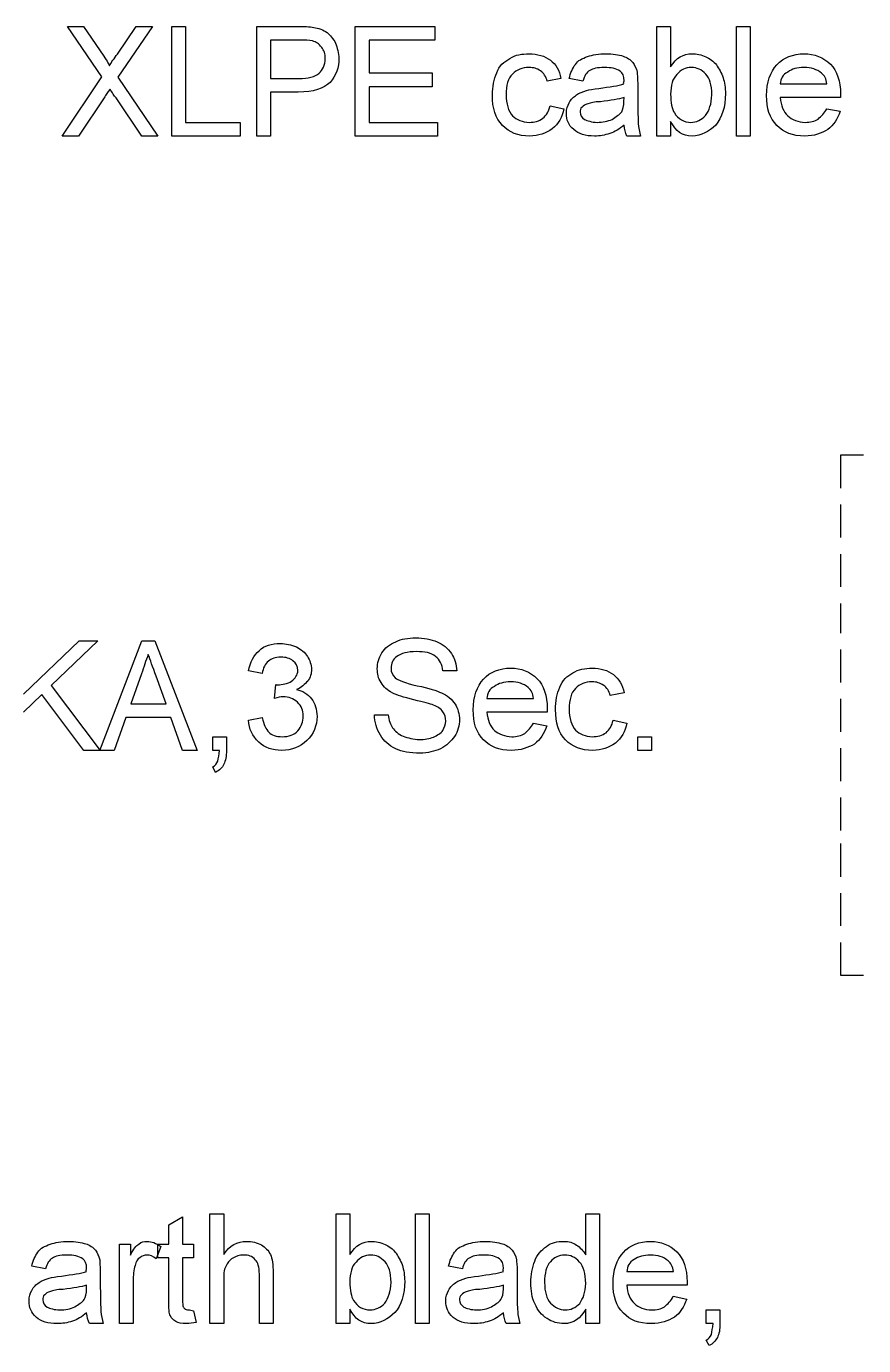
# Model space of a CAD drawing. Header units: millimetres. Extents: x 12 to 286, y 8 to 173.
# Drawn here: x 206.62 to 217.4, y 55.85 to 72.81 of the extents above; entities that cross this region are included whole.
import ezdxf

# ---------------------------------------------------------------- set-up
doc = ezdxf.new("R2010")
doc.units = ezdxf.units.MM
doc.layers.get('0').update_dxf_attribs({"linetype": 'CONTINUOUS'})

msp = doc.modelspace()

# ---------------------------------------------------------------- linework, layer by layer
at = {"color": 0}
for p, q in [((207.593, 72.1625), (207.151, 72.8126)), ((207.151, 72.8126), (207.356, 72.8126)), ((207.356, 72.8126), (207.617, 72.4299)), ((207.793, 72.4574), (208.034, 72.8126)), ((208.245, 72.8126), (207.801, 72.1582)), ((208.034, 72.8126), (208.245, 72.8126)), ((208.492, 71.4015), (208.492, 72.8126)), ((208.492, 72.8126), (208.668, 72.8126)), ((208.668, 72.8126), (208.668, 71.5779)), ((209.586, 71.4015), (209.586, 72.8126)), ((209.586, 72.8126), (210.108, 72.8126)), ((210.855, 71.4015), (210.855, 72.8126)), ((210.855, 72.8126), (211.879, 72.8126)), ((211.879, 72.8126), (211.879, 72.6362)), ((214.735, 71.4015), (214.735, 72.8126)), ((214.735, 72.8126), (214.912, 72.8126)), ((214.912, 72.8126), (214.912, 72.2905)), ((215.76, 71.4015), (215.76, 72.8126)), ((215.76, 72.8126), (215.936, 72.8126)), ((215.936, 72.8126), (215.936, 71.4015)), ((210.126, 72.6362), (209.762, 72.6362)), ((209.762, 72.6362), (209.762, 72.1431)), ((211.879, 72.6362), (211.031, 72.6362)), ((211.031, 72.6362), (211.031, 72.2133)), ((207.081, 71.4015), (207.593, 72.1625)), ((207.801, 72.1582), (208.315, 71.4015)), ((209.762, 72.1431), (210.13, 72.1431)), ((211.031, 72.2133), (211.843, 72.2133)), ((211.843, 72.2133), (211.843, 72.0369)), ((213.501, 72.1431), (213.324, 72.1071)), ((213.783, 72.1071), (213.607, 72.1431)), ((210.12, 71.9667), (209.762, 71.9667)), ((209.762, 71.9667), (209.762, 71.4015)), ((211.843, 72.0369), (211.031, 72.0369)), ((211.031, 72.0369), (211.031, 71.5779)), ((214.489, 72.0743), (214.489, 71.8647)), ((216.323, 72.0729), (216.922, 72.0729)), ((207.631, 71.9046), (207.292, 71.4015)), ((208.11, 71.4015), (207.778, 71.8922)), ((213.36, 71.7903), (213.537, 71.7543)), ((214.311, 71.8481), (214.313, 71.8965)), ((217.099, 71.8965), (216.323, 71.8965)), ((216.921, 71.7543), (217.093, 71.7201)), ((216.921, 71.7543), (216.921, 71.7543)), ((208.668, 71.5779), (209.374, 71.5779)), ((209.374, 71.5779), (209.374, 71.4015)), ((211.031, 71.5779), (211.913, 71.5779)), ((211.913, 71.5779), (211.913, 71.4015)), ((214.313, 71.5437), (214.313, 71.5437)), ((214.912, 71.5892), (214.912, 71.4015)), ((207.292, 71.4015), (207.081, 71.4015)), ((208.315, 71.4015), (208.11, 71.4015)), ((209.374, 71.4015), (208.492, 71.4015)), ((209.762, 71.4015), (209.586, 71.4015)), ((211.913, 71.4015), (210.855, 71.4015)), ((214.525, 71.4015), (214.348, 71.4015)), ((214.912, 71.4015), (214.735, 71.4015)), ((215.936, 71.4015), (215.76, 71.4015)), ((217.099, 67.2966), (217.099, 66.8722)), ((217.395, 67.2966), (217.099, 67.2966)), ((217.099, 66.6612), (217.099, 66.2383)), ((217.099, 66.0259), (217.099, 65.6029)), ((217.099, 65.3905), (217.099, 65.0102)), ((206.587, 64.225), (207.3, 64.9111)), ((207.54, 64.9111), (206.943, 64.3364)), ((207.3, 64.9111), (207.54, 64.9111)), ((207.566, 63.5), (208.107, 64.9111)), ((208.107, 64.9111), (208.277, 64.9111)), ((208.277, 64.9111), (208.818, 63.5)), ((217.099, 64.7982), (217.099, 64.3749)), ((208.103, 64.4853), (207.965, 64.0994)), ((209.656, 64.4881), (209.48, 64.5223)), ((212.16, 64.5223), (211.983, 64.5223)), ((206.943, 64.3364), (207.574, 63.5)), ((208.419, 64.0994), (208.293, 64.4536)), ((209.813, 64.1696), (209.831, 64.346)), ((206.82, 64.2193), (206.587, 63.9932)), ((207.363, 63.5), (206.82, 64.2193)), ((212.549, 64.1696), (213.148, 64.1696)), ((214.313, 64.2415), (214.136, 64.2056)), ((217.099, 64.1629), (217.099, 63.7399)), ((207.965, 64.0994), (208.419, 64.0994)), ((213.323, 63.9932), (212.549, 63.9932)), ((207.902, 63.923), (207.75, 63.5)), ((208.481, 63.923), (207.902, 63.923)), ((208.632, 63.5), (208.481, 63.923)), ((209.48, 63.8888), (209.656, 63.923)), ((211.102, 63.959), (211.278, 63.959)), ((213.147, 63.8528), (213.319, 63.8168)), ((213.147, 63.8528), (213.147, 63.8528)), ((214.172, 63.8888), (214.348, 63.8528)), ((209.021, 63.5), (209.021, 63.6764)), ((209.021, 63.6764), (209.197, 63.6764)), ((209.197, 63.6764), (209.197, 63.5)), ((214.489, 63.5), (214.489, 63.6764)), ((214.489, 63.6764), (214.665, 63.6764)), ((214.665, 63.6764), (214.665, 63.5)), ((207.574, 63.5), (207.363, 63.5)), ((207.75, 63.5), (207.566, 63.5)), ((208.818, 63.5), (208.632, 63.5)), ((209.108, 63.5), (209.021, 63.5)), ((214.665, 63.5), (214.489, 63.5)), ((217.099, 63.5275), (217.099, 63.1045)), ((209.057, 63.2174), (209.021, 63.2876)), ((217.099, 62.8936), (217.099, 62.4692)), ((217.099, 62.3013), (217.099, 61.8765)), ((217.099, 61.6659), (217.099, 61.2429)), ((217.099, 61.0306), (217.099, 60.6076)), ((217.099, 60.6076), (217.395, 60.6076)), ((208.985, 56.1277), (208.985, 57.5388)), ((208.985, 57.5388), (209.161, 57.5388)), ((209.161, 57.5388), (209.161, 57.0191)), ((210.608, 56.1277), (210.608, 57.5388)), ((210.608, 57.5388), (210.785, 57.5388)), ((210.785, 57.5388), (210.785, 57.0149)), ((211.631, 56.1277), (211.631, 57.5388)), ((211.631, 57.5388), (211.807, 57.5388)), ((211.807, 57.5388), (211.807, 56.1277)), ((213.819, 57.0121), (213.819, 57.5388)), ((213.819, 57.5388), (213.996, 57.5388)), ((213.996, 57.5388), (213.996, 56.1277)), ((208.456, 57.3994), (208.632, 57.5014)), ((208.456, 57.15), (208.456, 57.3994)), ((208.632, 57.5014), (208.632, 57.15)), ((207.822, 56.1277), (207.822, 57.15)), ((207.822, 57.15), (207.963, 57.15)), ((207.963, 57.15), (207.963, 57.0096)), ((208.351, 57.1197), (208.293, 56.9599)), ((208.315, 56.9736), (208.315, 57.15)), ((208.315, 57.15), (208.456, 57.15)), ((208.632, 57.15), (208.774, 57.15)), ((208.774, 57.15), (208.774, 56.9736)), ((206.868, 56.8332), (206.692, 56.8674)), ((208.456, 56.9736), (208.315, 56.9736)), ((208.456, 56.4212), (208.456, 56.9736)), ((208.774, 56.9736), (208.632, 56.9736)), ((208.632, 56.9736), (208.632, 56.4321)), ((212.232, 56.8332), (212.055, 56.8674)), ((207.574, 56.7986), (207.574, 56.5891)), ((207.998, 56.672), (207.998, 56.1277)), ((209.161, 56.6773), (209.161, 56.1277)), ((209.62, 56.1277), (209.62, 56.7641)), ((209.797, 56.7835), (209.797, 56.1277)), ((212.937, 56.7986), (212.937, 56.5891)), ((214.348, 56.7972), (214.948, 56.7972)), ((207.397, 56.5725), (207.397, 56.6208)), ((212.76, 56.5725), (212.761, 56.6208)), ((215.123, 56.6208), (214.348, 56.6208)), ((214.945, 56.4804), (215.119, 56.4444)), ((214.945, 56.4804), (214.945, 56.4804)), ((207.397, 56.2681), (207.397, 56.2681)), ((208.774, 56.2942), (208.808, 56.1439)), ((210.785, 56.3136), (210.785, 56.1277)), ((212.761, 56.2681), (212.761, 56.2681)), ((213.819, 56.1277), (213.819, 56.315)), ((215.371, 56.1277), (215.371, 56.304)), ((215.371, 56.304), (215.547, 56.304)), ((215.547, 56.304), (215.547, 56.1277)), ((207.61, 56.1277), (207.433, 56.1277)), ((207.998, 56.1277), (207.822, 56.1277)), ((209.161, 56.1277), (208.985, 56.1277)), ((209.797, 56.1277), (209.62, 56.1277)), ((210.785, 56.1277), (210.608, 56.1277)), ((211.807, 56.1277), (211.631, 56.1277)), ((212.972, 56.1277), (212.795, 56.1277)), ((213.996, 56.1277), (213.819, 56.1277)), ((215.458, 56.1277), (215.371, 56.1277)), ((215.407, 55.8451), (215.371, 55.9153))]:
    msp.add_line(p, q, dxfattribs=at)
for points in [[(210.108, 72.8126), (210.191, 72.8126), (210.271, 72.8087), (210.319, 72.7989)], [(210.319, 72.7989), (210.378, 72.7922), (210.444, 72.7661), (210.491, 72.7329)], [(210.302, 72.6253), (210.266, 72.6362), (210.213, 72.6362), (210.126, 72.6362)], [(210.422, 72.5428), (210.384, 72.5921), (210.352, 72.6115), (210.302, 72.6253)], [(210.491, 72.7329), (210.528, 72.704), (210.572, 72.6542), (210.601, 72.595)], [(207.69, 72.3043), (207.717, 72.354), (207.754, 72.4006), (207.793, 72.4574)], [(210.468, 72.3953), (210.468, 72.4627), (210.453, 72.5029), (210.422, 72.5428)], [(210.601, 72.595), (210.619, 72.5385), (210.644, 72.4711), (210.644, 72.4006)], [(212.844, 72.3995), (212.914, 72.4489), (213.001, 72.4598), (213.089, 72.4598)], [(213.089, 72.4598), (213.198, 72.4598), (213.293, 72.4323), (213.365, 72.3773)], [(213.843, 72.4242), (213.903, 72.4489), (213.991, 72.4598), (214.081, 72.4598)], [(214.081, 72.4598), (214.166, 72.4598), (214.245, 72.4503), (214.3, 72.4285)], [(214.912, 72.2905), (214.985, 72.4133), (215.077, 72.4598), (215.189, 72.4598)], [(215.189, 72.4598), (215.241, 72.4598), (215.31, 72.4475), (215.365, 72.4228)], [(216.28, 72.3194), (216.362, 72.4133), (216.487, 72.4598), (216.629, 72.4598)], [(216.629, 72.4598), (216.76, 72.4598), (216.88, 72.4147), (216.968, 72.3251)], [(207.617, 72.4299), (207.665, 72.365), (207.692, 72.3124), (207.69, 72.3043)], [(210.391, 72.2094), (210.432, 72.2545), (210.468, 72.3152), (210.468, 72.3953)], [(210.644, 72.4006), (210.644, 72.2877), (210.606, 72.1762), (210.53, 72.0919)], [(212.674, 72.2147), (212.704, 72.3085), (212.768, 72.3579), (212.844, 72.3995)], [(213.092, 72.2835), (212.999, 72.2835), (212.933, 72.2559), (212.878, 72.1995)], [(213.239, 72.2394), (213.192, 72.2725), (213.149, 72.2835), (213.092, 72.2835)], [(213.365, 72.3773), (213.433, 72.3265), (213.482, 72.245), (213.501, 72.1431)], [(213.607, 72.1431), (213.624, 72.2161), (213.648, 72.2753), (213.686, 72.3209)], [(213.686, 72.3209), (213.718, 72.3773), (213.774, 72.3995), (213.843, 72.4242)], [(214.059, 72.2835), (213.965, 72.2835), (213.911, 72.2711), (213.873, 72.245)], [(214.261, 72.2355), (214.209, 72.2725), (214.148, 72.2835), (214.059, 72.2835)], [(214.3, 72.4285), (214.348, 72.4172), (214.398, 72.3801), (214.424, 72.3484)], [(214.424, 72.3484), (214.449, 72.318), (214.469, 72.2739), (214.481, 72.2256)], [(215.181, 72.2835), (215.101, 72.2835), (215.044, 72.2545), (214.992, 72.1953)], [(215.365, 72.1981), (215.305, 72.2602), (215.252, 72.2835), (215.181, 72.2835)], [(215.365, 72.4228), (215.411, 72.3981), (215.467, 72.3621), (215.502, 72.3166)], [(215.502, 72.3166), (215.529, 72.2725), (215.567, 72.2175), (215.587, 72.1526)], [(216.147, 71.9226), (216.147, 72.0961), (216.192, 72.2256), (216.28, 72.3194)], [(216.629, 72.2835), (216.538, 72.2835), (216.475, 72.2644), (216.418, 72.2256)], [(216.854, 72.2119), (216.796, 72.2602), (216.721, 72.2835), (216.629, 72.2835)], [(216.968, 72.3251), (217.052, 72.2436), (217.099, 72.106), (217.099, 71.942)], [(210.13, 72.1431), (210.247, 72.1431), (210.338, 72.1653), (210.391, 72.2094)], [(212.619, 71.9282), (212.619, 72.0383), (212.638, 72.1335), (212.674, 72.2147)], [(212.878, 72.1995), (212.819, 72.1473), (212.795, 72.0535), (212.795, 71.9321)], [(213.324, 72.1071), (213.308, 72.1663), (213.28, 72.2104), (213.239, 72.2394)], [(213.873, 72.245), (213.826, 72.2203), (213.803, 72.1734), (213.783, 72.1071)], [(214.313, 72.1099), (214.313, 72.1801), (214.296, 72.2104), (214.261, 72.2355)], [(214.481, 72.2256), (214.477, 72.2023), (214.489, 72.1445), (214.489, 72.0743)], [(214.992, 72.1953), (214.936, 72.1416), (214.912, 72.0506), (214.912, 71.9391)], [(215.441, 71.9321), (215.441, 72.0644), (215.416, 72.1416), (215.365, 72.1981)], [(215.587, 72.1526), (215.607, 72.0975), (215.617, 72.0203), (215.617, 71.9473)], [(216.418, 72.2256), (216.353, 72.1953), (216.33, 72.136), (216.323, 72.0729)], [(216.922, 72.0729), (216.916, 72.1349), (216.892, 72.1815), (216.854, 72.2119)], [(207.699, 72.0065), (207.661, 71.9681), (207.644, 71.924), (207.631, 71.9046)], [(207.778, 71.8922), (207.749, 71.9212), (207.732, 71.9586), (207.699, 72.0065)], [(210.53, 72.0919), (210.446, 72.0136), (210.318, 71.9667), (210.12, 71.9667)], [(213.701, 71.9307), (213.731, 71.9557), (213.782, 71.9737), (213.83, 71.9875)], [(213.83, 71.9875), (213.862, 72.0012), (213.918, 72.0037), (213.99, 72.0136)], [(213.99, 72.0136), (214.125, 72.0369), (214.242, 72.0492), (214.311, 72.0729)], [(214.311, 72.0729), (214.3, 72.0919), (214.313, 72.1046), (214.313, 72.1099)], [(215.617, 71.9473), (215.617, 71.7793), (215.575, 71.6386), (215.492, 71.5437)], [(212.75, 71.538), (212.655, 71.6305), (212.619, 71.7585), (212.619, 71.9282)], [(212.795, 71.9321), (212.795, 71.8206), (212.823, 71.7187), (212.878, 71.6622)], [(213.269, 71.6305), (213.312, 71.6717), (213.347, 71.7187), (213.36, 71.7903)], [(213.571, 71.694), (213.571, 71.7532), (213.584, 71.7889), (213.607, 71.8301)], [(213.607, 71.8301), (213.63, 71.8827), (213.662, 71.9046), (213.701, 71.9307)], [(213.847, 71.8164), (213.806, 71.8097), (213.791, 71.7917), (213.774, 71.7723)], [(214.009, 71.8439), (213.928, 71.8414), (213.879, 71.8273), (213.847, 71.8164)], [(214.313, 71.8965), (214.245, 71.8757), (214.144, 71.8591), (214.009, 71.8439)], [(214.282, 71.7144), (214.3, 71.7462), (214.311, 71.7889), (214.311, 71.8481)], [(214.489, 71.8647), (214.489, 71.7282), (214.492, 71.6167), (214.496, 71.5617)], [(214.912, 71.9391), (214.912, 71.8372), (214.928, 71.7476), (214.96, 71.6993)], [(215.361, 71.6675), (215.407, 71.7324), (215.441, 71.815), (215.441, 71.9321)], [(216.28, 71.5395), (216.183, 71.6319), (216.147, 71.7571), (216.147, 71.9226)], [(216.323, 71.8965), (216.33, 71.7931), (216.363, 71.7144), (216.421, 71.6608)], [(217.099, 71.942), (217.099, 71.9406), (217.099, 71.9155), (217.099, 71.8965)], [(212.878, 71.6622), (212.929, 71.6139), (213.005, 71.5779), (213.093, 71.5779)], [(213.093, 71.5779), (213.158, 71.5779), (213.222, 71.5959), (213.269, 71.6305)], [(213.537, 71.7543), (213.517, 71.6456), (213.468, 71.5589), (213.389, 71.4954)], [(213.666, 71.4844), (213.595, 71.5465), (213.571, 71.6082), (213.571, 71.694)], [(213.774, 71.7723), (213.747, 71.7585), (213.747, 71.731), (213.747, 71.7077)], [(213.747, 71.7077), (213.747, 71.6746), (213.767, 71.64), (213.804, 71.6153)], [(213.804, 71.6153), (213.834, 71.6015), (213.896, 71.5779), (213.968, 71.5779)], [(213.968, 71.5779), (214.037, 71.5779), (214.103, 71.592), (214.158, 71.6167)], [(214.158, 71.6167), (214.206, 71.6538), (214.256, 71.676), (214.282, 71.7144)], [(214.96, 71.6993), (215.009, 71.6248), (215.084, 71.5779), (215.173, 71.5779)], [(215.173, 71.5779), (215.241, 71.5779), (215.309, 71.6082), (215.361, 71.6675)], [(216.421, 71.6608), (216.472, 71.6139), (216.554, 71.5779), (216.643, 71.5779)], [(216.643, 71.5779), (216.708, 71.5779), (216.764, 71.592), (216.811, 71.6209)], [(216.811, 71.6209), (216.847, 71.658), (216.893, 71.694), (216.921, 71.7543)], [(217.093, 71.7201), (217.055, 71.6195), (217.012, 71.5409), (216.935, 71.4858)], [(213.099, 71.4015), (212.947, 71.4015), (212.838, 71.447), (212.75, 71.538)], [(213.389, 71.4954), (213.301, 71.4375), (213.213, 71.4015), (213.099, 71.4015)], [(213.934, 71.4015), (213.815, 71.4015), (213.728, 71.4294), (213.666, 71.4844)], [(214.13, 71.4347), (214.059, 71.4142), (214.004, 71.4015), (213.934, 71.4015)], [(214.313, 71.5437), (214.253, 71.4911), (214.193, 71.4555), (214.13, 71.4347)], [(214.348, 71.4015), (214.329, 71.4417), (214.318, 71.4897), (214.313, 71.5437)], [(214.496, 71.5617), (214.498, 71.5119), (214.51, 71.4527), (214.525, 71.4015)], [(215.189, 71.4015), (215.061, 71.4015), (214.98, 71.465), (214.912, 71.5892)], [(215.492, 71.5437), (215.403, 71.4608), (215.306, 71.4015), (215.189, 71.4015)], [(216.639, 71.4015), (216.478, 71.4015), (216.368, 71.447), (216.28, 71.5395)], [(216.935, 71.4858), (216.854, 71.4375), (216.76, 71.4015), (216.639, 71.4015)], [(209.619, 64.7831), (209.681, 64.8518), (209.783, 64.8751), (209.89, 64.8751)], [(209.89, 64.8751), (209.958, 64.8751), (210.034, 64.86), (210.097, 64.831)], [(210.097, 64.831), (210.154, 64.8035), (210.207, 64.7594), (210.24, 64.7072)], [(211.198, 64.7541), (211.23, 64.8215), (211.297, 64.8642), (211.375, 64.8974)], [(211.375, 64.8974), (211.443, 64.9344), (211.537, 64.9471), (211.632, 64.9471)], [(211.632, 64.9471), (211.735, 64.9471), (211.828, 64.9291), (211.908, 64.8959)], [(211.908, 64.8959), (211.978, 64.867), (212.048, 64.812), (212.091, 64.7457)], [(208.191, 64.7347), (208.158, 64.6561), (208.135, 64.5735), (208.103, 64.4853)], [(208.293, 64.4536), (208.246, 64.5816), (208.218, 64.6645), (208.191, 64.7347)], [(209.48, 64.5223), (209.5, 64.6356), (209.547, 64.7224), (209.619, 64.7831)], [(209.737, 64.6465), (209.692, 64.6162), (209.669, 64.5583), (209.656, 64.4881)], [(209.897, 64.6987), (209.823, 64.6987), (209.78, 64.6825), (209.737, 64.6465)], [(210.053, 64.6508), (210.01, 64.6878), (209.961, 64.6987), (209.897, 64.6987)], [(210.115, 64.528), (210.115, 64.5873), (210.094, 64.619), (210.053, 64.6508)], [(210.24, 64.7072), (210.266, 64.6645), (210.292, 64.601), (210.292, 64.5418)], [(211.138, 64.5502), (211.138, 64.6257), (211.158, 64.6906), (211.198, 64.7541)], [(211.391, 64.7072), (211.337, 64.6755), (211.314, 64.6162), (211.314, 64.5569)], [(211.639, 64.7707), (211.523, 64.7707), (211.443, 64.7485), (211.391, 64.7072)], [(211.886, 64.7072), (211.828, 64.758), (211.748, 64.7707), (211.639, 64.7707)], [(211.983, 64.5223), (211.974, 64.6053), (211.942, 64.6659), (211.886, 64.7072)], [(212.091, 64.7457), (212.134, 64.6878), (212.157, 64.6067), (212.16, 64.5223)], [(210.035, 64.3901), (210.079, 64.4289), (210.115, 64.4659), (210.115, 64.528)], [(210.292, 64.5418), (210.292, 64.4924), (210.275, 64.4356), (210.243, 64.3901)], [(211.187, 64.3724), (211.148, 64.4289), (211.138, 64.4839), (211.138, 64.5502)], [(211.314, 64.5569), (211.314, 64.5072), (211.332, 64.4645), (211.369, 64.4331)], [(212.506, 64.4179), (212.586, 64.5114), (212.713, 64.5583), (212.854, 64.5583)], [(212.854, 64.5583), (212.984, 64.5583), (213.105, 64.5128), (213.193, 64.4218)], [(213.486, 64.3132), (213.516, 64.4052), (213.579, 64.4564), (213.654, 64.4962)], [(213.654, 64.4962), (213.725, 64.546), (213.811, 64.5583), (213.9, 64.5583)], [(213.9, 64.5583), (214.009, 64.5583), (214.104, 64.5308), (214.175, 64.4758)], [(209.831, 64.346), (209.831, 64.346), (209.851, 64.3449), (209.856, 64.3449)], [(209.856, 64.3449), (209.914, 64.346), (209.983, 64.3601), (210.035, 64.3901)], [(210.243, 64.3901), (210.203, 64.3544), (210.163, 64.3089), (210.1, 64.2828)], [(211.336, 64.2387), (211.262, 64.2744), (211.219, 64.3184), (211.187, 64.3724)], [(211.369, 64.4331), (211.398, 64.4066), (211.498, 64.3654), (211.651, 64.3322)], [(211.651, 64.3322), (211.798, 64.3019), (211.908, 64.2676), (211.963, 64.2415)], [(212.372, 64.0211), (212.372, 64.1932), (212.418, 64.3227), (212.506, 64.4179)], [(212.644, 64.3241), (212.579, 64.2938), (212.556, 64.2345), (212.549, 64.1696)], [(212.854, 64.3819), (212.762, 64.3819), (212.7, 64.3625), (212.644, 64.3241)], [(213.079, 64.3103), (213.021, 64.3587), (212.947, 64.3819), (212.854, 64.3819)], [(213.148, 64.1696), (213.14, 64.2317), (213.118, 64.2786), (213.079, 64.3103)], [(213.193, 64.4218), (213.277, 64.3421), (213.324, 64.2041), (213.324, 64.0387)], [(213.431, 64.0249), (213.431, 64.1368), (213.449, 64.2303), (213.486, 64.3132)], [(213.903, 64.3819), (213.811, 64.3819), (213.743, 64.3544), (213.689, 64.2966)], [(214.051, 64.3364), (214.002, 64.3696), (213.961, 64.3819), (213.903, 64.3819)], [(214.136, 64.2056), (214.12, 64.2634), (214.091, 64.3075), (214.051, 64.3364)], [(214.175, 64.4758), (214.245, 64.4246), (214.292, 64.3421), (214.313, 64.2415)], [(209.927, 64.189), (209.889, 64.1946), (209.859, 64.1823), (209.813, 64.1696)], [(210.112, 64.1188), (210.053, 64.171), (210.002, 64.189), (209.927, 64.189)], [(210.1, 64.2828), (210.174, 64.2729), (210.246, 64.2235), (210.292, 64.1629)], [(210.292, 64.1629), (210.338, 64.105), (210.362, 64.0278), (210.362, 63.9382)], [(211.607, 64.1491), (211.474, 64.1876), (211.387, 64.2098), (211.336, 64.2387)], [(211.86, 64.0814), (211.817, 64.1022), (211.738, 64.1188), (211.607, 64.1491)], [(211.963, 64.2415), (212.037, 64.2151), (212.101, 64.1544), (212.139, 64.0955)], [(213.689, 64.2966), (213.63, 64.2454), (213.607, 64.1519), (213.607, 64.0306)], [(210.185, 63.941), (210.185, 64.0182), (210.16, 64.0719), (210.112, 64.1188)], [(211.983, 63.996), (211.949, 64.0401), (211.919, 64.0581), (211.86, 64.0814)], [(212.019, 63.8775), (212.019, 63.9258), (212.007, 63.9618), (211.983, 63.996)], [(212.139, 64.0955), (212.173, 64.0387), (212.196, 63.9685), (212.196, 63.8926)], [(212.506, 63.6365), (212.408, 63.7286), (212.372, 63.8556), (212.372, 64.0211)], [(212.549, 63.9932), (212.556, 63.8912), (212.587, 63.8129), (212.646, 63.7575)], [(213.324, 64.0387), (213.324, 64.0373), (213.324, 64.014), (213.323, 63.9932)], [(213.561, 63.6351), (213.467, 63.7286), (213.431, 63.857), (213.431, 64.0249)], [(213.607, 64.0306), (213.607, 63.9177), (213.634, 63.8168), (213.689, 63.7604)], [(209.613, 63.6076), (209.525, 63.6901), (209.491, 63.7727), (209.48, 63.8888)], [(209.656, 63.923), (209.674, 63.8362), (209.703, 63.7727), (209.742, 63.7342)], [(210.115, 63.7522), (210.162, 63.8129), (210.185, 63.8665), (210.185, 63.941)], [(210.362, 63.9382), (210.362, 63.8224), (210.319, 63.7124), (210.232, 63.6266)], [(211.177, 63.6958), (211.128, 63.7783), (211.104, 63.8609), (211.102, 63.959)], [(211.278, 63.959), (211.286, 63.8898), (211.306, 63.8334), (211.335, 63.7893)], [(211.981, 63.7565), (211.996, 63.8016), (212.019, 63.8334), (212.019, 63.8775)], [(212.196, 63.8926), (212.196, 63.8267), (212.175, 63.7452), (212.132, 63.6778)], [(213.037, 63.7177), (213.072, 63.7565), (213.119, 63.7907), (213.147, 63.8528)], [(213.319, 63.8168), (213.28, 63.7163), (213.238, 63.6393), (213.16, 63.5825)], [(214.081, 63.7286), (214.124, 63.7688), (214.158, 63.8157), (214.172, 63.8888)], [(214.348, 63.8528), (214.329, 63.7427), (214.279, 63.6556), (214.201, 63.5938)], [(209.742, 63.7342), (209.775, 63.6997), (209.838, 63.6764), (209.914, 63.6764)], [(209.914, 63.6764), (209.998, 63.6764), (210.068, 63.7011), (210.115, 63.7522)], [(211.375, 63.5222), (211.282, 63.5649), (211.226, 63.6199), (211.177, 63.6958)], [(211.335, 63.7893), (211.357, 63.7551), (211.41, 63.7095), (211.471, 63.682)], [(211.471, 63.682), (211.527, 63.664), (211.603, 63.6404), (211.682, 63.6404)], [(211.682, 63.6404), (211.745, 63.6404), (211.81, 63.6517), (211.862, 63.6722)], [(211.862, 63.6722), (211.909, 63.6944), (211.955, 63.7205), (211.981, 63.7565)], [(212.132, 63.6778), (212.088, 63.6214), (212.03, 63.5579), (211.952, 63.5208)], [(212.864, 63.5), (212.702, 63.5), (212.594, 63.5455), (212.506, 63.6365)], [(212.646, 63.7575), (212.697, 63.7124), (212.78, 63.6764), (212.868, 63.6764)], [(212.868, 63.6764), (212.933, 63.6764), (212.99, 63.6901), (213.037, 63.7177)], [(213.91, 63.5), (213.759, 63.5), (213.65, 63.5455), (213.561, 63.6351)], [(213.689, 63.7604), (213.741, 63.7124), (213.815, 63.6764), (213.903, 63.6764)], [(213.903, 63.6764), (213.969, 63.6764), (214.034, 63.6944), (214.081, 63.7286)], [(209.086, 63.3621), (209.09, 63.4047), (209.106, 63.4393), (209.108, 63.5)], [(209.197, 63.5), (209.197, 63.427), (209.186, 63.3677), (209.163, 63.3222)], [(209.908, 63.5), (209.788, 63.5), (209.69, 63.536), (209.613, 63.6076)], [(210.232, 63.6266), (210.143, 63.5469), (210.039, 63.5), (209.908, 63.5)], [(211.689, 63.464), (211.557, 63.464), (211.459, 63.4834), (211.375, 63.5222)], [(211.952, 63.5208), (211.873, 63.4891), (211.787, 63.464), (211.689, 63.464)], [(213.16, 63.5825), (213.079, 63.536), (212.984, 63.5), (212.864, 63.5)], [(214.201, 63.5938), (214.111, 63.536), (214.025, 63.5), (213.91, 63.5)], [(209.021, 63.2876), (209.05, 63.3042), (209.072, 63.3293), (209.086, 63.3621)], [(209.163, 63.3222), (209.141, 63.2781), (209.105, 63.2425), (209.057, 63.2174)], [(206.929, 57.1486), (206.99, 57.1733), (207.076, 57.186), (207.167, 57.186)], [(207.167, 57.186), (207.251, 57.186), (207.33, 57.1747), (207.386, 57.1528)], [(208.07, 57.1514), (208.102, 57.186), (208.137, 57.186), (208.177, 57.186)], [(208.177, 57.186), (208.234, 57.186), (208.292, 57.1638), (208.351, 57.1197)], [(209.161, 57.0191), (209.24, 57.1377), (209.338, 57.186), (209.456, 57.186)], [(209.456, 57.186), (209.525, 57.186), (209.593, 57.1708), (209.646, 57.1405)], [(210.785, 57.0149), (210.856, 57.1377), (210.95, 57.186), (211.062, 57.186)], [(211.062, 57.186), (211.114, 57.186), (211.183, 57.1722), (211.238, 57.1472)], [(212.291, 57.1486), (212.351, 57.1733), (212.439, 57.186), (212.529, 57.186)], [(212.529, 57.186), (212.614, 57.186), (212.692, 57.1747), (212.748, 57.1528)], [(213.315, 57.1197), (213.374, 57.1733), (213.457, 57.186), (213.541, 57.186)], [(213.541, 57.186), (213.6, 57.186), (213.655, 57.1694), (213.702, 57.1377)], [(214.305, 57.0438), (214.386, 57.1377), (214.511, 57.186), (214.654, 57.186)], [(214.654, 57.186), (214.784, 57.186), (214.905, 57.1405), (214.992, 57.0495)], [(206.692, 56.8674), (206.708, 56.9405), (206.735, 56.9997), (206.77, 57.0452)], [(206.77, 57.0452), (206.805, 57.1017), (206.86, 57.1253), (206.929, 57.1486)], [(207.386, 57.1528), (207.435, 57.1429), (207.483, 57.1045), (207.511, 57.0727)], [(207.511, 57.0727), (207.534, 57.0424), (207.555, 56.9997), (207.566, 56.9503)], [(207.963, 57.0096), (208.001, 57.0936), (208.037, 57.1281), (208.07, 57.1514)], [(209.646, 57.1405), (209.692, 57.113), (209.739, 57.0689), (209.762, 57.0149)], [(209.762, 57.0149), (209.786, 56.9708), (209.797, 56.884), (209.797, 56.7835)], [(211.238, 57.1472), (211.284, 57.1239), (211.339, 57.0865), (211.375, 57.041)], [(211.375, 57.041), (211.402, 56.9969), (211.439, 56.9419), (211.46, 56.8773)], [(212.055, 56.8674), (212.071, 56.9405), (212.097, 56.9997), (212.132, 57.0452)], [(212.132, 57.0452), (212.167, 57.1017), (212.222, 57.1253), (212.291, 57.1486)], [(212.748, 57.1528), (212.797, 57.1429), (212.846, 57.1045), (212.872, 57.0727)], [(212.872, 57.0727), (212.896, 57.0424), (212.918, 56.9997), (212.927, 56.9503)], [(213.163, 56.9309), (213.192, 57.0149), (213.247, 57.0756), (213.315, 57.1197)], [(213.702, 57.1377), (213.742, 57.1101), (213.789, 57.0632), (213.819, 57.0121)], [(214.172, 56.6469), (214.172, 56.8205), (214.216, 56.9503), (214.305, 57.0438)], [(214.992, 57.0495), (215.077, 56.968), (215.124, 56.8304), (215.124, 56.6663)], [(206.958, 56.9694), (206.911, 56.9461), (206.888, 56.8978), (206.868, 56.8332)], [(207.144, 57.0096), (207.05, 57.0096), (206.998, 56.9958), (206.958, 56.9694)], [(207.348, 56.9599), (207.295, 56.9969), (207.234, 57.0096), (207.144, 57.0096)], [(207.397, 56.8357), (207.397, 56.9048), (207.381, 56.9352), (207.348, 56.9599)], [(207.566, 56.9503), (207.563, 56.9267), (207.574, 56.8688), (207.574, 56.7986)], [(208.023, 56.8773), (207.998, 56.8233), (207.998, 56.7461), (207.998, 56.672)], [(208.082, 56.975), (208.049, 56.9627), (208.034, 56.9186), (208.023, 56.8773)], [(208.176, 57.0096), (208.14, 57.0096), (208.11, 56.9969), (208.082, 56.975)], [(208.293, 56.9599), (208.249, 56.9969), (208.215, 57.0096), (208.176, 57.0096)], [(209.189, 56.8635), (209.161, 56.8194), (209.161, 56.7559), (209.161, 56.6773)], [(209.28, 56.9694), (209.233, 56.9447), (209.207, 56.9076), (209.189, 56.8635)], [(209.416, 57.0096), (209.365, 57.0096), (209.322, 56.9958), (209.28, 56.9694)], [(209.567, 56.9503), (209.527, 56.9969), (209.483, 57.0096), (209.416, 57.0096)], [(209.62, 56.7641), (209.62, 56.8607), (209.602, 56.9115), (209.567, 56.9503)], [(210.865, 56.92), (210.808, 56.8674), (210.785, 56.7754), (210.785, 56.6635)], [(211.054, 57.0096), (210.973, 57.0096), (210.917, 56.9793), (210.865, 56.92)], [(211.237, 56.9225), (211.176, 56.9845), (211.125, 57.0096), (211.054, 57.0096)], [(211.314, 56.6568), (211.314, 56.7891), (211.288, 56.866), (211.237, 56.9225)], [(211.46, 56.8773), (211.478, 56.8219), (211.49, 56.745), (211.49, 56.672)], [(212.32, 56.9694), (212.275, 56.9461), (212.249, 56.8978), (212.232, 56.8332)], [(212.506, 57.0096), (212.412, 57.0096), (212.36, 56.9958), (212.32, 56.9694)], [(212.71, 56.9599), (212.658, 56.9969), (212.597, 57.0096), (212.506, 57.0096)], [(212.761, 56.8357), (212.761, 56.9048), (212.743, 56.9352), (212.71, 56.9599)], [(212.927, 56.9503), (212.925, 56.9267), (212.937, 56.8688), (212.937, 56.7986)], [(213.114, 56.6554), (213.114, 56.7559), (213.13, 56.8484), (213.163, 56.9309)], [(213.365, 56.9239), (213.313, 56.8717), (213.29, 56.7778), (213.29, 56.6554)], [(213.551, 57.0096), (213.47, 57.0096), (213.414, 56.9807), (213.365, 56.9239)], [(213.741, 56.92), (213.68, 56.9845), (213.625, 57.0096), (213.551, 57.0096)], [(213.819, 56.6431), (213.819, 56.7739), (213.793, 56.8621), (213.741, 56.92)], [(214.442, 56.9517), (214.377, 56.92), (214.354, 56.8621), (214.348, 56.7972)], [(214.653, 57.0096), (214.562, 57.0096), (214.5, 56.9902), (214.442, 56.9517)], [(214.879, 56.9366), (214.82, 56.9845), (214.745, 57.0096), (214.653, 57.0096)], [(214.948, 56.7972), (214.939, 56.8593), (214.916, 56.9062), (214.879, 56.9366)], [(206.786, 56.6554), (206.817, 56.6801), (206.867, 56.6995), (206.915, 56.7118)], [(206.915, 56.7118), (206.947, 56.7256), (207.005, 56.7298), (207.075, 56.738)], [(207.075, 56.738), (207.211, 56.7626), (207.329, 56.7739), (207.397, 56.7972)], [(207.397, 56.7972), (207.386, 56.8166), (207.397, 56.8304), (207.397, 56.8357)], [(211.49, 56.672), (211.49, 56.5051), (211.448, 56.3633), (211.364, 56.2695)], [(212.147, 56.6554), (212.179, 56.6801), (212.23, 56.6995), (212.278, 56.7118)], [(212.278, 56.7118), (212.309, 56.7256), (212.367, 56.7298), (212.439, 56.738)], [(212.439, 56.738), (212.573, 56.7626), (212.69, 56.7739), (212.76, 56.7972)], [(212.76, 56.7972), (212.748, 56.8166), (212.761, 56.8304), (212.761, 56.8357)], [(206.658, 56.4197), (206.658, 56.4776), (206.669, 56.5132), (206.692, 56.5549)], [(206.692, 56.5549), (206.717, 56.6071), (206.747, 56.6304), (206.786, 56.6554)], [(206.933, 56.5408), (206.892, 56.534), (206.877, 56.5161), (206.859, 56.4967)], [(207.096, 56.5686), (207.013, 56.5672), (206.965, 56.552), (206.933, 56.5408)], [(207.397, 56.6208), (207.331, 56.6), (207.229, 56.5838), (207.096, 56.5686)], [(207.367, 56.4388), (207.385, 56.4706), (207.397, 56.5132), (207.397, 56.5725)], [(207.574, 56.5891), (207.574, 56.4526), (207.577, 56.3425), (207.582, 56.286)], [(210.785, 56.6635), (210.785, 56.5616), (210.801, 56.472), (210.833, 56.4236)], [(211.234, 56.3922), (211.278, 56.4568), (211.314, 56.5397), (211.314, 56.6568)], [(212.019, 56.4197), (212.019, 56.4776), (212.03, 56.5132), (212.055, 56.5549)], [(212.055, 56.5549), (212.079, 56.6071), (212.109, 56.6304), (212.147, 56.6554)], [(212.295, 56.5408), (212.254, 56.534), (212.239, 56.5161), (212.222, 56.4967)], [(212.458, 56.5686), (212.376, 56.5672), (212.327, 56.552), (212.295, 56.5408)], [(212.761, 56.6208), (212.693, 56.6), (212.591, 56.5838), (212.458, 56.5686)], [(212.729, 56.4388), (212.747, 56.4706), (212.76, 56.5132), (212.76, 56.5725)], [(212.937, 56.5891), (212.937, 56.4526), (212.938, 56.3425), (212.944, 56.286)], [(213.167, 56.3795), (213.125, 56.4691), (213.114, 56.552), (213.114, 56.6554)], [(213.29, 56.6554), (213.29, 56.5383), (213.316, 56.4501), (213.368, 56.3908)], [(213.742, 56.388), (213.783, 56.4501), (213.819, 56.5284), (213.819, 56.6431)], [(214.304, 56.2638), (214.206, 56.3563), (214.172, 56.4829), (214.172, 56.6469)], [(214.348, 56.6208), (214.354, 56.5189), (214.387, 56.4388), (214.446, 56.3852)], [(215.124, 56.6663), (215.124, 56.6649), (215.124, 56.6416), (215.123, 56.6208)], [(206.751, 56.2088), (206.681, 56.2723), (206.658, 56.3344), (206.658, 56.4197)], [(206.859, 56.4967), (206.834, 56.4829), (206.834, 56.4554), (206.834, 56.4321)], [(206.834, 56.4321), (206.834, 56.3989), (206.852, 56.3644), (206.89, 56.3397)], [(206.89, 56.3397), (206.921, 56.3259), (206.983, 56.304), (207.054, 56.304)], [(207.054, 56.304), (207.122, 56.304), (207.19, 56.3164), (207.245, 56.3425)], [(207.245, 56.3425), (207.293, 56.3785), (207.341, 56.4003), (207.367, 56.4388)], [(208.476, 56.2282), (208.456, 56.2599), (208.456, 56.3231), (208.456, 56.4212)], [(208.632, 56.4321), (208.632, 56.3908), (208.635, 56.3577), (208.641, 56.3453)], [(208.641, 56.3453), (208.643, 56.3425), (208.653, 56.3217), (208.664, 56.315)], [(210.833, 56.4236), (210.881, 56.3506), (210.955, 56.304), (211.045, 56.304)], [(211.045, 56.304), (211.114, 56.304), (211.18, 56.333), (211.234, 56.3922)], [(212.113, 56.2088), (212.043, 56.2723), (212.019, 56.3344), (212.019, 56.4197)], [(212.222, 56.4967), (212.196, 56.4829), (212.196, 56.4554), (212.196, 56.4321)], [(212.196, 56.4321), (212.196, 56.3989), (212.215, 56.3644), (212.252, 56.3397)], [(212.252, 56.3397), (212.283, 56.3259), (212.345, 56.304), (212.416, 56.304)], [(212.416, 56.304), (212.485, 56.304), (212.551, 56.3164), (212.606, 56.3425)], [(212.606, 56.3425), (212.655, 56.3785), (212.703, 56.4003), (212.729, 56.4388)], [(213.322, 56.1936), (213.245, 56.2391), (213.204, 56.2998), (213.167, 56.3795)], [(213.368, 56.3908), (213.42, 56.3383), (213.484, 56.304), (213.557, 56.304)], [(213.557, 56.304), (213.624, 56.304), (213.691, 56.3316), (213.742, 56.388)], [(214.446, 56.3852), (214.496, 56.3383), (214.579, 56.304), (214.667, 56.304)], [(214.667, 56.304), (214.732, 56.304), (214.789, 56.3178), (214.835, 56.3453)], [(214.835, 56.3453), (214.872, 56.3824), (214.918, 56.4183), (214.945, 56.4804)], [(215.119, 56.4444), (215.08, 56.3439), (215.037, 56.2652), (214.96, 56.2102)], [(207.02, 56.1277), (206.9, 56.1277), (206.813, 56.1538), (206.751, 56.2088)], [(207.397, 56.2681), (207.338, 56.2169), (207.279, 56.1799), (207.217, 56.159)], [(207.433, 56.1277), (207.415, 56.1675), (207.403, 56.2144), (207.397, 56.2681)], [(207.582, 56.286), (207.584, 56.2363), (207.596, 56.177), (207.61, 56.1277)], [(208.545, 56.1552), (208.507, 56.1756), (208.49, 56.1979), (208.476, 56.2282)], [(208.664, 56.315), (208.665, 56.315), (208.691, 56.304), (208.712, 56.304)], [(208.712, 56.304), (208.724, 56.304), (208.748, 56.2998), (208.774, 56.2942)], [(211.06, 56.1277), (210.934, 56.1277), (210.851, 56.1894), (210.785, 56.3136)], [(211.364, 56.2695), (211.275, 56.1855), (211.179, 56.1277), (211.06, 56.1277)], [(212.382, 56.1277), (212.262, 56.1277), (212.175, 56.1538), (212.113, 56.2088)], [(212.761, 56.2681), (212.702, 56.2169), (212.641, 56.1799), (212.579, 56.159)], [(212.795, 56.1277), (212.777, 56.1675), (212.765, 56.2144), (212.761, 56.2681)], [(212.944, 56.286), (212.947, 56.2363), (212.958, 56.177), (212.972, 56.1277)], [(213.541, 56.1277), (213.459, 56.1277), (213.388, 56.1495), (213.322, 56.1936)], [(213.819, 56.315), (213.756, 56.1979), (213.663, 56.1277), (213.541, 56.1277)], [(214.664, 56.1277), (214.501, 56.1277), (214.393, 56.1728), (214.304, 56.2638)], [(214.96, 56.2102), (214.879, 56.1619), (214.784, 56.1277), (214.664, 56.1277)], [(207.217, 56.159), (207.145, 56.1386), (207.089, 56.1277), (207.02, 56.1277)], [(208.685, 56.1277), (208.62, 56.1277), (208.578, 56.1372), (208.545, 56.1552)], [(208.808, 56.1439), (208.763, 56.1386), (208.722, 56.1277), (208.685, 56.1277)], [(212.579, 56.159), (212.507, 56.1386), (212.452, 56.1277), (212.382, 56.1277)], [(215.436, 55.9883), (215.44, 56.031), (215.456, 56.067), (215.458, 56.1277)], [(215.547, 56.1277), (215.547, 56.0532), (215.536, 55.9939), (215.513, 55.9499)], [(215.371, 55.9153), (215.4, 55.9319), (215.422, 55.9566), (215.436, 55.9883)], [(215.513, 55.9499), (215.491, 55.9043), (215.455, 55.8698), (215.407, 55.8451)]]:
    msp.add_open_spline(points, degree=3, dxfattribs=at)

doc.saveas('drawing.dxf')
